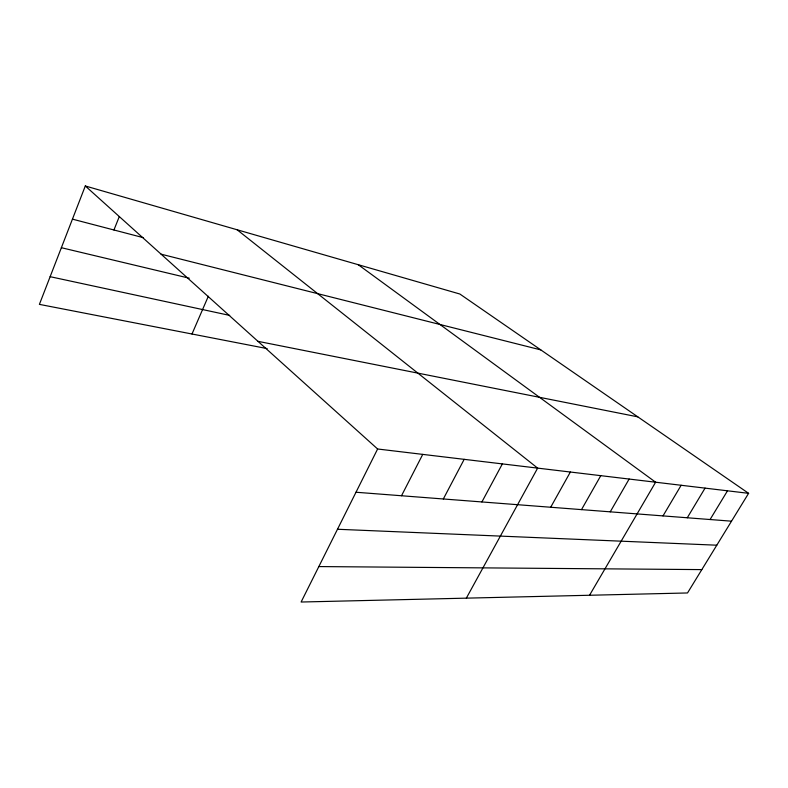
<?xml version="1.0" encoding="UTF-8"?>
<svg xmlns="http://www.w3.org/2000/svg" width="788" height="788" viewBox="0 0 788 788"><rect width="100%" height="100%" fill="white"/><g stroke="black" fill="none" stroke-linecap="round" stroke-linejoin="round"><path stroke-width="1.18" d="M748.6 493.327L377.619 448.993L301.114 602.022L687.51 592.96L748.6 493.327L459.847 294.013L85.301 185.978L39.4 304.375L267.152 348.601M113.935 229.988L119.234 216.72M191.996 334.004L208.347 296.229M401.506 495.75L422.742 454.39M443.329 498.971L464.181 459.335M481.901 501.946L502.36 463.905M466.338 598.151L537.643 468.121L237.119 229.771M550.694 507.245L570.364 472.032M581.505 509.619L600.781 475.666M610.237 511.836L629.129 479.055M589.542 595.255L655.616 482.217L358.244 264.709M663.004 515.904L681.147 485.27M687.274 517.775L705.053 488.127M710.077 519.528L727.501 490.806M318.844 566.572L701.822 569.606M337.491 529.26L716.794 545.197M355.999 492.244L731.52 521.183M257.962 341.332L637.797 416.852M50.136 276.686L229.702 315.407M61.375 247.708L189.268 278.203M161.097 254.179L540.804 349.902M72.447 219.143L143.505 237.71M85.301 185.978L377.619 448.993"/></g></svg>
